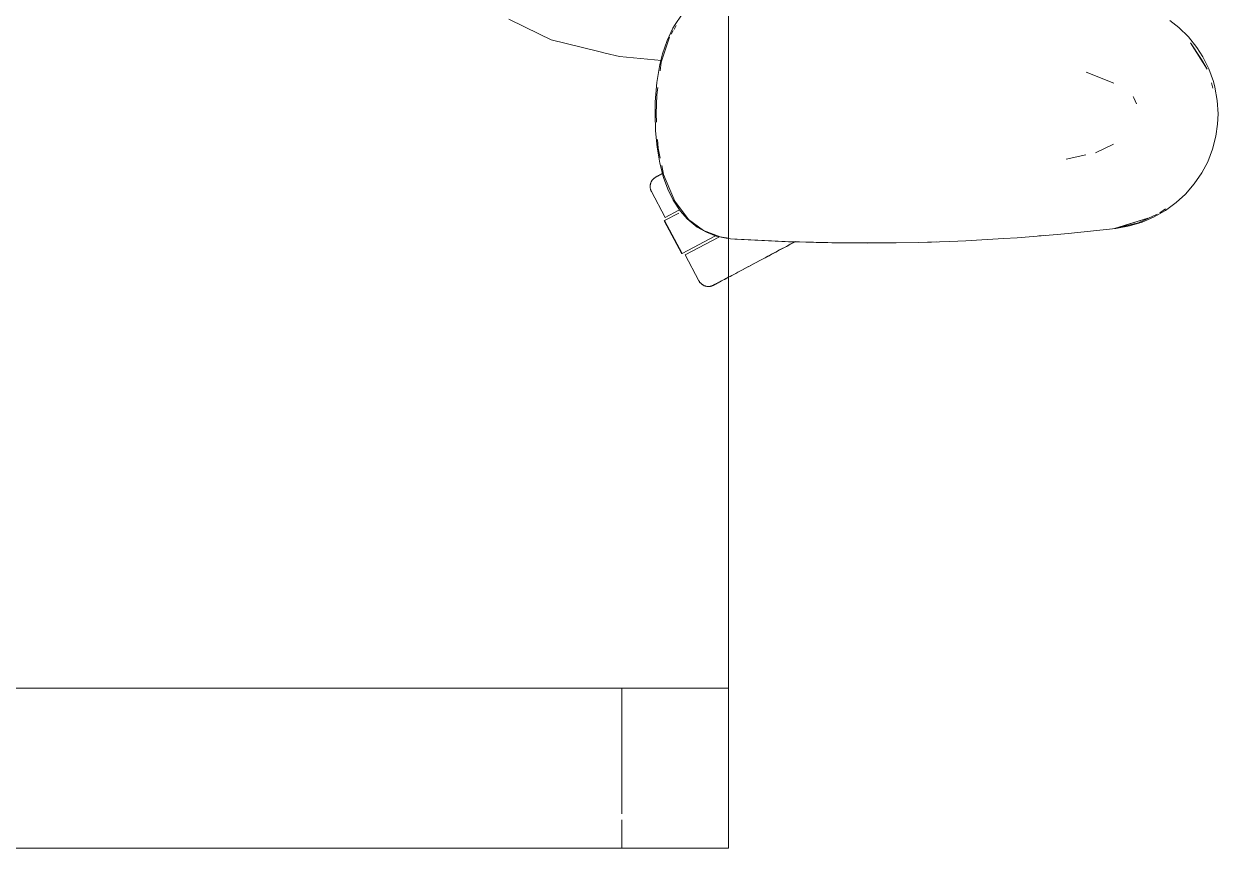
# Model space of a CAD drawing. Header units: millimetres. Extents: x 90978 to 295199, y -4084 to 97293.
# Drawn here: x 196482.5 to 196930.7, y 30562.7 to 30872.1 of the extents above; entities that cross this region are included whole.
import ezdxf

# ---------------------------------------------------------------- set-up
doc = ezdxf.new("R2010")
doc.units = ezdxf.units.MM
doc.header["$MEASUREMENT"] = 0
doc.layers.add('G-IMPT', color=8, linetype='CONTINUOUS', lineweight=9)
doc.layers.add('I-FURN', color=8, linetype='CONTINUOUS', lineweight=9)

msp = doc.modelspace()

# ---------------------------------------------------------------- linework, layer by layer
at = {"layer": 'G-IMPT'}
for p, q in [((196729.35, 30875.33), (196726.9, 30871.88)), ((196676.01, 30868.19), (196664.54, 30873.84)), ((196726.1, 30870.51), (196726.9, 30871.88)), ((196726.5, 30870.01), (196727.36, 30871.45)), ((196915.97, 30870.74), (196912.66, 30873.37)), ((196676.01, 30868.19), (196680.37, 30866.04)), ((196721.72, 30857.7), (196724.75, 30867.09)), ((196723.89, 30865.87), (196726.1, 30870.51)), ((196725.42, 30868.21), (196726.22, 30869.54)), ((196919.57, 30867.19), (196915.97, 30870.74)), ((196919.57, 30867.19), (196922.76, 30863.22)), ((196680.37, 30866.04), (196698.32, 30861.64)), ((196722.15, 30860.78), (196723.89, 30865.87)), ((196926.62, 30855.06), (196920.3, 30865.01)), ((196924.46, 30858.74), (196920.3, 30865.01)), ((196925.03, 30859.67), (196922.76, 30863.22)), ((196698.32, 30861.64), (196700.69, 30861.06)), ((196705.98, 30859.76), (196700.69, 30861.06)), ((196721.86, 30858.32), (196705.98, 30859.76)), ((196722.15, 30860.78), (196721.17, 30856.85)), ((196721.26, 30854.4), (196721.72, 30857.7)), ((196926.62, 30855.06), (196924.46, 30858.74)), ((196927.27, 30855.16), (196925.03, 30859.67)), ((196721.17, 30856.85), (196720.06, 30850.09)), ((196881.14, 30853.99), (196891.57, 30849.85)), ((196927.27, 30855.16), (196928.98, 30850.39)), ((196719.48, 30842.78), (196720.06, 30850.09)), ((196928.18, 30849.95), (196928.8, 30847.92)), ((196929.55, 30848.26), (196928.98, 30850.39)), ((196720, 30845.44), (196719.77, 30838.27)), ((196720, 30845.44), (196720.39, 30848.22)), ((196899.09, 30844.32), (196898.79, 30844.77)), ((196900.11, 30842.1), (196899.09, 30844.32)), ((196930.42, 30843.31), (196929.55, 30848.26)), ((196719.48, 30842.78), (196719.39, 30838.27)), ((196930.72, 30838.27), (196930.42, 30843.31)), ((196719.39, 30838.27), (196719.57, 30831.93)), ((196719.96, 30835.16), (196719.77, 30838.27)), ((196930.72, 30838.27), (196930.55, 30834.42)), ((196720.14, 30825.78), (196719.57, 30831.93)), ((196929.9, 30829.91), (196930.55, 30834.42)), ((196720.55, 30825.45), (196720.36, 30828.65)), ((196891.47, 30826.89), (196884.69, 30823.63)), ((196929.9, 30829.91), (196928.64, 30825.04)), ((196720.14, 30825.78), (196721.14, 30819.85)), ((196721.32, 30821.7), (196720.55, 30825.45)), ((196873.64, 30821.29), (196881.08, 30822.86)), ((196926.81, 30820.33), (196928.64, 30825.04)), ((196722.57, 30814.37), (196721.14, 30819.85)), ((196722.59, 30815.48), (196721.88, 30818.95)), ((196924.62, 30816.17), (196926.81, 30820.33)), ((196722.57, 30814.37), (196724.15, 30810.04)), ((196722.59, 30815.48), (196724.92, 30809.86)), ((196924.62, 30816.17), (196921.79, 30812)), ((196726.14, 30805.96), (196724.15, 30810.04)), ((196726.76, 30805.47), (196724.92, 30809.86)), ((196915.03, 30805), (196918.46, 30808.17)), ((196921.79, 30812), (196918.46, 30808.17)), ((196726.14, 30805.96), (196728.79, 30801.91)), ((196731.98, 30798.68), (196726.76, 30805.47)), ((196915.03, 30805), (196910.94, 30802.01)), ((196728.79, 30801.91), (196731.46, 30798.88)), ((196891.84, 30795.32), (196904.31, 30799.15)), ((196904.31, 30799.15), (196895.16, 30796.24)), ((196900.81, 30797.36), (196907.82, 30800.61)), ((196906.5, 30799.49), (196902.26, 30797.68)), ((196906.5, 30799.49), (196910.94, 30802.01)), ((196910.99, 30802.7), (196908.88, 30801.1)), ((196735.2, 30795.8), (196731.46, 30798.88)), ((196737.6, 30794.51), (196731.98, 30798.68)), ((196738.63, 30793.84), (196735.2, 30795.8)), ((196874.43, 30793.41), (196892.36, 30795.32)), ((196891.84, 30795.32), (196895.16, 30796.24)), ((196892.36, 30795.32), (196897.4, 30796.22)), ((196900.81, 30797.36), (196892.41, 30795.45)), ((196902.26, 30797.68), (196897.4, 30796.22)), ((196743.8, 30792.1), (196737.6, 30794.51)), ((196738.63, 30793.84), (196742.27, 30792.45)), ((196743.62, 30792.08), (196742.27, 30792.45)), ((196743.62, 30792.08), (196746.01, 30791.64)), ((196743.8, 30792.1), (196746.96, 30791.62)), ((196747.66, 30791.38), (196746.01, 30791.64)), ((196768.23, 30790.34), (196747.66, 30791.38)), ((196769.44, 30790.3), (196747.66, 30791.38)), ((196747.66, 30791.38), (196749.27, 30791.27)), ((196769.44, 30790.3), (196749.27, 30791.27)), ((196789.63, 30789.83), (196768.23, 30790.34)), ((196779.8, 30789.99), (196768.23, 30790.34)), ((196768.23, 30790.34), (196769.44, 30790.3)), ((196789.63, 30789.83), (196769.44, 30790.3)), ((196829.99, 30790.43), (196818.23, 30790.04)), ((196823.17, 30790.18), (196821.68, 30790.17)), ((196825.11, 30790.29), (196823.17, 30790.18)), ((196829.99, 30790.43), (196836.02, 30790.68)), ((196850.16, 30791.49), (196836.02, 30790.68)), ((196855.24, 30791.82), (196850.16, 30791.49)), ((196855.24, 30791.82), (196870.3, 30793.07)), ((196863.43, 30792.47), (196865.1, 30792.64)), ((196870.3, 30793.07), (196874.43, 30793.41)), ((196809.82, 30789.88), (196779.8, 30789.99)), ((196789.63, 30789.83), (196779.8, 30789.99)), ((196779.8, 30789.99), (196799.02, 30789.79)), ((196787.59, 30789.85), (196785.68, 30789.92)), ((196789.63, 30789.87), (196787.59, 30789.85)), ((196809.82, 30789.88), (196789.63, 30789.83)), ((196809.82, 30789.88), (196799.02, 30789.79)), ((196809.82, 30789.88), (196818.23, 30790.04))]:
    msp.add_line(p, q, dxfattribs=at)
at = {"layer": 'I-FURN'}
for p, q in [((196746.96, 30562.73), (196746.96, 32162.73)), ((196746.96, 32162.73), (196746.96, 30562.73)), ((196717.79, 30812.42), (196717.85, 30812.57)), ((196717.85, 30812.57), (196717.92, 30812.72)), ((196717.92, 30812.72), (196717.99, 30812.86)), ((196717.99, 30812.86), (196718.06, 30813)), ((196718.06, 30813), (196718.14, 30813.14)), ((196718.14, 30813.14), (196718.23, 30813.28)), ((196718.23, 30813.28), (196718.32, 30813.41)), ((196718.32, 30813.41), (196718.42, 30813.54)), ((196718.42, 30813.54), (196718.52, 30813.66)), ((196718.52, 30813.66), (196718.63, 30813.78)), ((196718.63, 30813.78), (196718.74, 30813.9)), ((196718.74, 30813.9), (196718.86, 30814.01)), ((196718.86, 30814.01), (196718.98, 30814.11)), ((196718.98, 30814.11), (196719.11, 30814.22)), ((196719.11, 30814.22), (196719.24, 30814.31)), ((196719.24, 30814.31), (196719.37, 30814.4)), ((196719.37, 30814.4), (196719.51, 30814.49)), ((196719.51, 30814.49), (196719.65, 30814.57)), ((196719.65, 30814.57), (196719.68, 30814.59)), ((196719.68, 30814.59), (196719.7, 30814.6)), ((196719.69, 30814.59), (196719.68, 30814.59)), ((196719.73, 30814.61), (196719.69, 30814.59)), ((196719.7, 30814.6), (196719.77, 30814.63)), ((196719.81, 30814.66), (196719.73, 30814.61)), ((196719.77, 30814.63), (196719.87, 30814.69)), ((196719.94, 30814.72), (196719.81, 30814.66)), ((196719.87, 30814.69), (196720.01, 30814.76)), ((196720.1, 30814.81), (196719.94, 30814.72)), ((196720.01, 30814.76), (196720.19, 30814.86)), ((196720.3, 30814.92), (196720.1, 30814.81)), ((196720.19, 30814.86), (196720.41, 30814.97)), ((196720.54, 30815.04), (196720.3, 30814.92)), ((196720.41, 30814.97), (196720.66, 30815.11)), ((196720.82, 30815.19), (196720.54, 30815.04)), ((196720.66, 30815.11), (196720.96, 30815.27)), ((196721.14, 30815.36), (196720.82, 30815.19)), ((196720.96, 30815.27), (196721.3, 30815.45)), ((196721.49, 30815.55), (196721.14, 30815.36)), ((196721.3, 30815.45), (196721.67, 30815.64)), ((196721.89, 30815.76), (196721.49, 30815.55)), ((196721.67, 30815.64), (196722.08, 30815.86)), ((196722.32, 30815.99), (196721.89, 30815.76)), ((196717.55, 30811.16), (196717.56, 30811.32)), ((196717.55, 30811), (196717.55, 30811.16)), ((196717.55, 30810.83), (196717.55, 30811)), ((196717.56, 30810.67), (196717.55, 30810.83)), ((196717.56, 30811.32), (196717.57, 30811.48)), ((196717.58, 30810.51), (196717.56, 30810.67)), ((196717.57, 30811.48), (196717.59, 30811.64)), ((196717.6, 30810.35), (196717.58, 30810.51)), ((196717.59, 30811.64), (196717.62, 30811.8)), ((196717.63, 30810.2), (196717.6, 30810.35)), ((196717.62, 30811.8), (196717.65, 30811.95)), ((196717.67, 30810.04), (196717.63, 30810.2)), ((196717.65, 30811.95), (196717.69, 30812.11)), ((196717.71, 30809.88), (196717.67, 30810.04)), ((196717.69, 30812.11), (196717.74, 30812.27)), ((196717.76, 30809.73), (196717.71, 30809.88)), ((196717.74, 30812.27), (196717.79, 30812.42)), ((196717.82, 30809.58), (196717.76, 30809.73)), ((196717.88, 30809.43), (196717.82, 30809.58)), ((196717.95, 30809.28), (196717.88, 30809.43)), ((196718.02, 30809.14), (196717.95, 30809.28)), ((196718.02, 30809.14), (196723.17, 30799.45)), ((196722.98, 30798.22), (196728.28, 30801.04)), ((196723.17, 30799.45), (196728.36, 30802.21)), ((196722.81, 30798.13), (196729.39, 30785.77)), ((196729.56, 30785.86), (196722.98, 30798.22)), ((196742.06, 30792.51), (196729.56, 30785.86)), ((196730.68, 30785.33), (196743.35, 30792.06)), ((196771.68, 30790.14), (196770.69, 30789.61)), ((196771.15, 30789.85), (196772.13, 30790.38)), ((196762.15, 30785.07), (196763.14, 30785.6)), ((196763.68, 30785.88), (196762.68, 30785.35)), ((196763.14, 30785.6), (196764.14, 30786.13)), ((196764.68, 30786.42), (196763.68, 30785.88)), ((196764.14, 30786.13), (196765.14, 30786.66)), ((196765.68, 30786.95), (196764.68, 30786.42)), ((196765.14, 30786.66), (196766.15, 30787.2)), ((196766.69, 30787.48), (196765.68, 30786.95)), ((196766.15, 30787.2), (196767.15, 30787.73)), ((196767.69, 30788.02), (196766.69, 30787.48)), ((196767.15, 30787.73), (196768.16, 30788.26)), ((196768.7, 30788.55), (196767.69, 30788.02)), ((196768.16, 30788.26), (196769.16, 30788.8)), ((196769.7, 30789.08), (196768.7, 30788.55)), ((196769.16, 30788.8), (196770.15, 30789.33)), ((196770.69, 30789.61), (196769.7, 30789.08)), ((196770.15, 30789.33), (196771.15, 30789.85)), ((196730.68, 30785.33), (196735.83, 30775.64)), ((196755.05, 30781.3), (196754.16, 30780.82)), ((196754.57, 30781.04), (196755.47, 30781.52)), ((196755.96, 30781.78), (196755.05, 30781.3)), ((196755.47, 30781.52), (196756.38, 30782)), ((196756.88, 30782.27), (196755.96, 30781.78)), ((196756.38, 30782), (196757.31, 30782.5)), ((196757.82, 30782.77), (196756.88, 30782.27)), ((196757.31, 30782.5), (196758.25, 30783)), ((196758.77, 30783.27), (196757.82, 30782.77)), ((196758.25, 30783), (196759.21, 30783.51)), ((196759.73, 30783.78), (196758.77, 30783.27)), ((196759.21, 30783.51), (196760.18, 30784.02)), ((196760.71, 30784.3), (196759.73, 30783.78)), ((196760.18, 30784.02), (196761.16, 30784.54)), ((196761.69, 30784.83), (196760.71, 30784.3)), ((196761.16, 30784.54), (196762.15, 30785.07)), ((196762.68, 30785.35), (196761.69, 30784.83)), ((196746.26, 30776.62), (196746.87, 30776.95)), ((196746.87, 30776.95), (196747.52, 30777.29)), ((196747.52, 30777.29), (196748.2, 30777.65)), ((196748.2, 30777.65), (196748.9, 30778.03)), ((196748.9, 30778.03), (196749.64, 30778.42)), ((196749.64, 30778.42), (196750.4, 30778.82)), ((196750.4, 30778.82), (196751.19, 30779.24)), ((196751.19, 30779.24), (196752, 30779.67)), ((196752, 30779.67), (196752.84, 30780.12)), ((196753.3, 30780.36), (196752.45, 30779.91)), ((196752.84, 30780.12), (196753.69, 30780.57)), ((196754.16, 30780.82), (196753.3, 30780.36)), ((196753.69, 30780.57), (196754.57, 30781.04)), ((196735.85, 30775.6), (196735.83, 30775.64)), ((196735.93, 30775.46), (196735.85, 30775.6)), ((196736.02, 30775.33), (196735.93, 30775.46)), ((196736.11, 30775.19), (196736.02, 30775.33)), ((196736.2, 30775.06), (196736.11, 30775.19)), ((196736.3, 30774.94), (196736.2, 30775.06)), ((196736.41, 30774.82), (196736.3, 30774.94)), ((196736.52, 30774.7), (196736.41, 30774.82)), ((196736.64, 30774.59), (196736.52, 30774.7)), ((196736.76, 30774.48), (196736.64, 30774.59)), ((196736.88, 30774.38), (196736.76, 30774.48)), ((196737.01, 30774.28), (196736.88, 30774.38)), ((196737.14, 30774.19), (196737.01, 30774.28)), ((196737.28, 30774.1), (196737.14, 30774.19)), ((196737.42, 30774.02), (196737.28, 30774.1)), ((196737.56, 30773.94), (196737.42, 30774.02)), ((196737.7, 30773.87), (196737.56, 30773.94)), ((196737.85, 30773.81), (196737.7, 30773.87)), ((196738, 30773.75), (196737.85, 30773.81)), ((196738.15, 30773.7), (196738, 30773.75)), ((196738.31, 30773.65), (196738.15, 30773.7)), ((196738.46, 30773.61), (196738.31, 30773.65)), ((196738.62, 30773.58), (196738.46, 30773.61)), ((196738.78, 30773.55), (196738.62, 30773.58)), ((196738.94, 30773.53), (196738.78, 30773.55)), ((196739.1, 30773.51), (196738.94, 30773.53)), ((196739.26, 30773.5), (196739.1, 30773.51)), ((196739.42, 30773.5), (196739.26, 30773.5)), ((196739.58, 30773.51), (196739.42, 30773.5)), ((196739.75, 30773.52), (196739.58, 30773.51)), ((196739.91, 30773.54), (196739.75, 30773.52)), ((196740.06, 30773.56), (196739.91, 30773.54)), ((196740.22, 30773.59), (196740.06, 30773.56)), ((196740.38, 30773.63), (196740.22, 30773.59)), ((196740.54, 30773.67), (196740.38, 30773.63)), ((196740.69, 30773.72), (196740.54, 30773.67)), ((196740.84, 30773.77), (196740.69, 30773.72)), ((196740.99, 30773.83), (196740.84, 30773.77)), ((196741.14, 30773.9), (196740.99, 30773.83)), ((196741.28, 30773.97), (196741.14, 30773.9)), ((196741.29, 30773.98), (196741.28, 30773.97)), ((196741.28, 30773.97), (196741.3, 30773.98)), ((196741.33, 30774), (196741.29, 30773.98)), ((196741.3, 30773.98), (196741.36, 30774.02)), ((196741.41, 30774.04), (196741.33, 30774)), ((196741.36, 30774.02), (196741.46, 30774.07)), ((196741.53, 30774.11), (196741.41, 30774.04)), ((196741.46, 30774.07), (196741.6, 30774.14)), ((196741.69, 30774.19), (196741.53, 30774.11)), ((196741.6, 30774.14), (196741.78, 30774.24)), ((196741.89, 30774.3), (196741.69, 30774.19)), ((196741.78, 30774.24), (196742, 30774.36)), ((196742.14, 30774.43), (196741.89, 30774.3)), ((196742, 30774.36), (196742.26, 30774.49)), ((196742.41, 30774.58), (196742.14, 30774.43)), ((196742.26, 30774.49), (196742.56, 30774.65)), ((196742.73, 30774.75), (196742.41, 30774.58)), ((196742.56, 30774.65), (196742.89, 30774.83)), ((196743.09, 30774.94), (196742.73, 30774.75)), ((196742.89, 30774.83), (196743.26, 30775.03)), ((196743.48, 30775.14), (196743.09, 30774.94)), ((196743.26, 30775.03), (196743.67, 30775.25)), ((196743.91, 30775.37), (196743.48, 30775.14)), ((196743.67, 30775.25), (196744.12, 30775.48)), ((196744.38, 30775.62), (196743.91, 30775.37)), ((196744.12, 30775.48), (196744.6, 30775.74)), ((196744.88, 30775.89), (196744.38, 30775.62)), ((196744.6, 30775.74), (196745.12, 30776.02)), ((196745.41, 30776.17), (196744.88, 30775.89)), ((196745.12, 30776.02), (196745.67, 30776.31)), ((196745.98, 30776.47), (196745.41, 30776.17)), ((196745.67, 30776.31), (196746.26, 30776.62)), ((196706.96, 30622.73), (195986.96, 30622.73)), ((196311.96, 30622.73), (196746.96, 30622.73)), ((196746.96, 30622.73), (196706.96, 30622.73)), ((196706.96, 30575.63), (196706.96, 30622.73)), ((196706.96, 30575.63), (196706.96, 30622.73)), ((196746.96, 30562.73), (196746.96, 30622.73)), ((196746.96, 30622.73), (196746.96, 30562.73)), ((196706.96, 30562.73), (196706.96, 30573.31)), ((196706.96, 30562.73), (196706.96, 30573.31)), ((196746.96, 30562.73), (195946.96, 30562.73)), ((195946.96, 30562.73), (196746.96, 30562.73)), ((196746.96, 30562.73), (195946.96, 30562.73)), ((195986.96, 30562.73), (196706.96, 30562.73)), ((196706.96, 30562.73), (196746.96, 30562.73))]:
    msp.add_line(p, q, dxfattribs=at)

doc.saveas('drawing.dxf')
